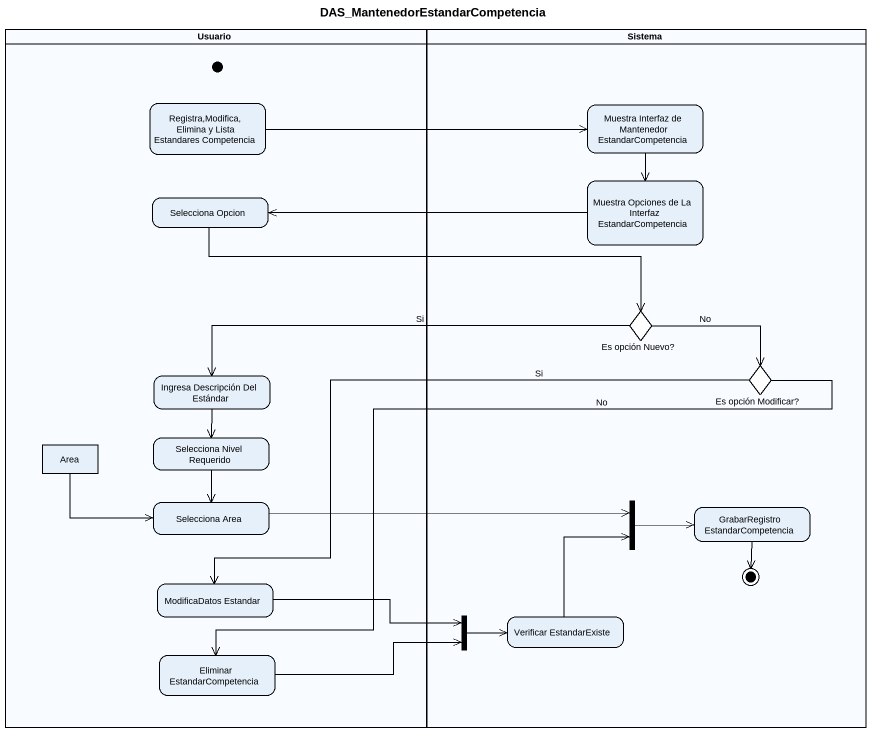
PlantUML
@startuml
title DAS_MantenedorEstandarCompetencia
hide empty description
state Usuario <<partition>> {
  state initial1 <<start>>
  state "Registra,Modifica, Elimina y Lista Estandares Competencia" as Registra_Modifica_Elimina_y
  state "Selecciona Opcion" as Selecciona_Opcion
  state "Ingresa Descripción Del Estándar" as Ingresa_Descripción_Del
  state Area <<object>>
  state "Selecciona Nivel Requerido" as Selecciona_Nivel_Requerido
  state "Selecciona Area" as Selecciona_Area
  state "ModificaDatos Estandar" as ModificaDatos_Estandar
  state "Eliminar EstandarCompetencia" as Eliminar_EstandarCompetencia
}
state Sistema <<partition>> {
  state "Muestra Interfaz de Mantenedor EstandarCompetencia" as Muestra_Interfaz_de
  state "Muestra Opciones de La Interfaz EstandarCompetencia" as Muestra_Opciones_de_La
  state "Es opción Nuevo?" as Es_opción_Nuevo <<choice>>
  state "Es opción Modificar?" as Es_opción_Modificar <<choice>>
  state fork1 <<join>>
  state "GrabarRegistro EstandarCompetencia" as GrabarRegistro
  state fork2 <<join>>
  state "Verificar EstandarExiste" as Verificar_EstandarExiste
  GrabarRegistro --> [*]
}
Registra_Modifica_Elimina_y -right-> Muestra_Interfaz_de
Muestra_Interfaz_de --> Muestra_Opciones_de_La
Selecciona_Opcion -right-> Es_opción_Nuevo
Muestra_Opciones_de_La -left-> Selecciona_Opcion
Es_opción_Nuevo -left-> Ingresa_Descripción_Del : Si
Es_opción_Nuevo -right-> Es_opción_Modificar : No
Ingresa_Descripción_Del --> Selecciona_Nivel_Requerido
Es_opción_Modificar -left-> ModificaDatos_Estandar : Si
Es_opción_Modificar -left-> Eliminar_EstandarCompetencia : No
Area -right-> Selecciona_Area
Selecciona_Nivel_Requerido --> Selecciona_Area
Selecciona_Area -right-> fork1
fork1 -right-> GrabarRegistro
ModificaDatos_Estandar -right-> fork2
fork2 -right-> Verificar_EstandarExiste
Verificar_EstandarExiste -up-> fork1
Eliminar_EstandarCompetencia -right-> fork2
@enduml
